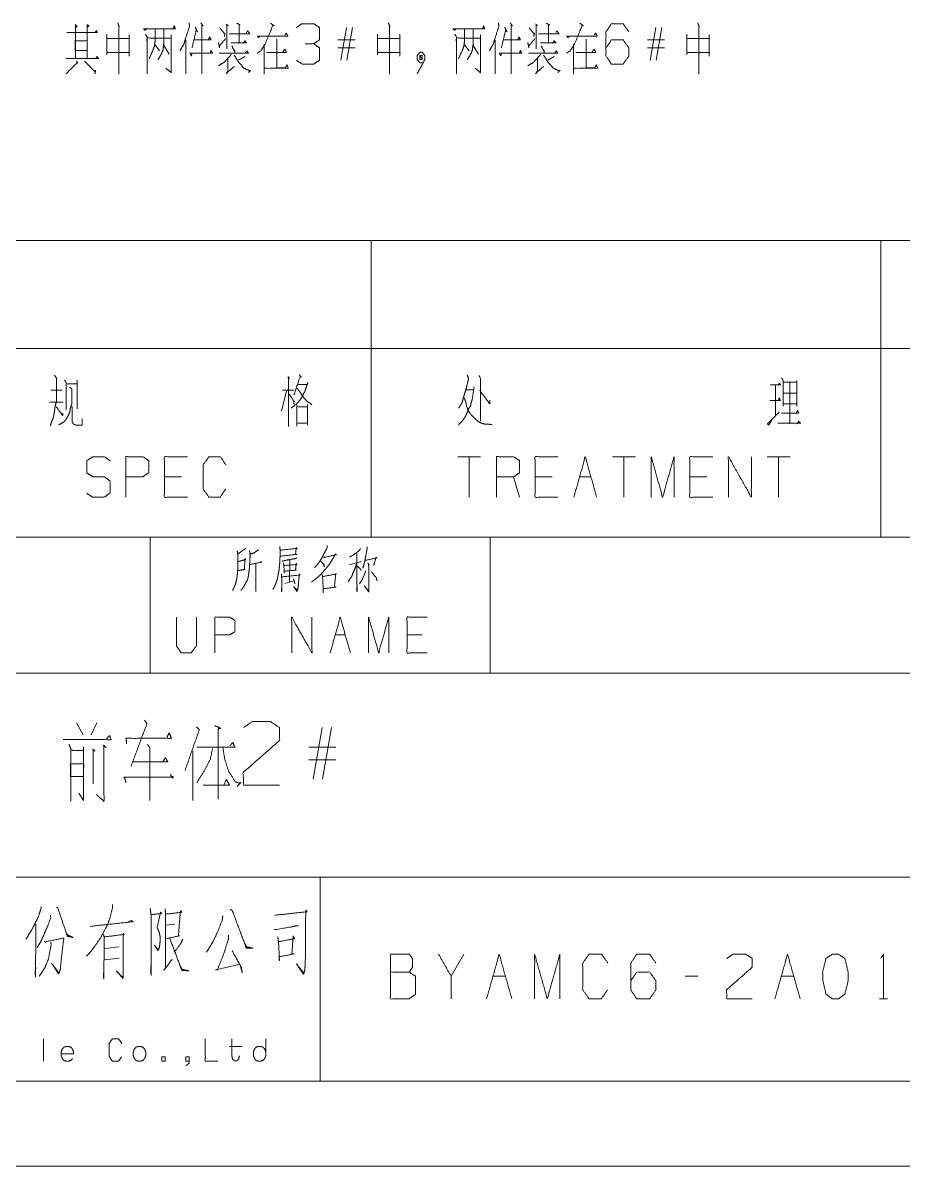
# Model space of a CAD drawing. Header units: millimetres. Extents: x 0 to 420, y 0 to 297.
# Drawn here: x 317.5 to 369.3, y 0 to 67.3 of the extents above; entities that cross this region are included whole.
import ezdxf

# ---------------------------------------------------------------- set-up
doc = ezdxf.new("R2010")
doc.units = ezdxf.units.MM
doc.layers.add('101', color=7, linetype='Continuous', true_color=0xffffff)

msp = doc.modelspace()

# ---------------------------------------------------------------- linework, layer by layer
at = {"layer": '101', "color": 72, "linetype": 'Continuous', "lineweight": 18}
for p, q in [((336.21, 65.07), (336.546, 66.995)), ((336.899, 66.995), (336.564, 65.07)), ((354.422, 65.07), (354.758, 66.995)), ((355.111, 66.995), (354.775, 65.07)), ((325.287, 65.97), (325.552, 65.62)), ((325.782, 65.97), (326.118, 65.42)), ((327.087, 66.245), (327.087, 64.27)), ((337.059, 66.27), (336.051, 66.27)), ((343.499, 65.97), (343.764, 65.62)), ((343.994, 65.97), (344.33, 65.42)), ((345.298, 66.245), (345.298, 64.27)), ((355.27, 66.27), (354.263, 66.27)), ((330.565, 65.295), (330.194, 65.07)), ((337.059, 65.795), (336.051, 65.795)), ((348.777, 65.295), (348.406, 65.07)), ((355.27, 65.795), (354.263, 65.795)), ((313, 54.463), (338, 54.463)), ((338, 54.463), (338, 48.113)), ((338, 54.463), (368, 54.463)), ((368, 54.463), (368, 48.113)), ((368, 54.463), (415, 54.463)), ((313, 48.113), (338, 48.113)), ((338, 48.113), (338, 37)), ((338, 48.113), (368, 48.113)), ((368, 48.113), (368, 37)), ((368, 48.113), (415, 48.113)), ((320.102, 46.025), (320.703, 46.025)), ((320.703, 46.25), (320.703, 44.55)), ((361.813, 45.95), (361.813, 44.125)), ((319.147, 45.65), (319.819, 45.65)), ((333.018, 45.6), (332.735, 44.45)), ((343.601, 45.675), (344.025, 45.675)), ((362.255, 45.475), (363.032, 45.475)), ((319.059, 44.95), (319.872, 44.95)), ((344.449, 41.737), (343.106, 41.737)), ((343.778, 41.737), (343.778, 39.362)), ((353.555, 41.737), (352.212, 41.737)), ((352.884, 41.737), (352.884, 39.362)), ((362.661, 41.737), (361.318, 41.737)), ((361.989, 41.737), (361.989, 39.362)), ((326.847, 40.563), (325.839, 40.563)), ((346.726, 39.362), (346.39, 40.563)), ((348.666, 40.563), (347.659, 40.563)), ((350.271, 40.563), (350.943, 40.563)), ((357.772, 40.563), (356.765, 40.563)), ((313, 37), (338, 37)), ((338, 37), (368, 37)), ((368, 37), (415, 37)), ((333.22, 35.666), (333.204, 34.364)), ((336.715, 35.379), (337.433, 35.578)), ((332.923, 34.275), (333.469, 34.43)), ((335.887, 31.261), (336.48, 31.261)), ((341.006, 31.261), (340.116, 31.261)), ((320.66, 26.078), (321.05, 25.369)), ((321.857, 26.078), (321.523, 25.369)), ((334.583, 22.771), (335.112, 25.802)), ((335.668, 25.802), (335.14, 22.771)), ((327.496, 24.424), (327.496, 21.511)), ((335.919, 24.66), (334.332, 24.66)), ((335.919, 23.912), (334.332, 23.912)), ((326.333, 22.81), (326.194, 23.086)), ((329.473, 22.731), (329.334, 22.416)), ((320.8, 21.944), (321.078, 21.511)), ((323.853, 14.454), (323.658, 14.35)), ((326.437, 14.247), (325.925, 14.178)), ((323.17, 12.901), (322.316, 12.798)), ((322.316, 12.142), (323.17, 12.246)), ((343.454, 12.469), (342.712, 11.172)), ((345.17, 11.172), (345.912, 11.172)), ((357.227, 11.172), (356.485, 11.172)), ((362.142, 11.172), (362.884, 11.172)), ((367.936, 9.847), (368.405, 9.847)), ((318.712, 7.499), (318.712, 6.174)), ((329.656, 7.043), (330.387, 7.043))]:
    msp.add_line(p, q, dxfattribs=at)
at = {"layer": '101', "color": 133, "linetype": 'Continuous', "lineweight": 18}
for p, q in [((235, 37), (415, 37)), ((325, 37), (325, 29)), ((345, 37), (345, 29)), ((235, 29), (415, 29)), ((285, 17), (394, 17)), ((335, 17), (335, 5)), ((25, 5), (415, 5)), ((235, 5), (415, 5)), ((0, 0), (420, 0))]:
    msp.add_line(p, q, dxfattribs=at)
at = {"layer": '101', "color": 72, "linetype": 'Continuous', "lineweight": 18}
for points, knots in [([(323.082, 67.27), (323.17, 67.045), (323.152, 67.095), (323.152, 64.245), (323.152, 65.52), (322.481, 65.52), (323.753, 65.52), (323.753, 65.32), (323.753, 66.595), (323.753, 66.345), (322.445, 66.345), (322.445, 66.595), (322.445, 65.395)], [0, 0, 0.022285, 0.027175, 0.289921, 0.407465, 0.469386, 0.586709, 0.605148, 0.722692, 0.74574, 0.866322, 0.88937, 1, 1]), ([(327.281, 67.27), (327.316, 67.095), (327.069, 66.32), (326.981, 66.02), (326.874, 65.845), (326.751, 65.62)], [0, 0, 0.101081, 0.561696, 0.738764, 0.854623, 1, 1]), ([(327.97, 67.27), (328.112, 67.095), (328.041, 67.17), (328.041, 64.27)], [0, 0, 0.069698, 0.101626, 1, 1]), ([(339.017, 67.27), (339.105, 67.045), (339.088, 67.095), (339.088, 64.245), (339.088, 65.52), (338.416, 65.52), (339.689, 65.52), (339.689, 65.32), (339.689, 66.595), (339.689, 66.345), (338.381, 66.345), (338.381, 66.595), (338.381, 65.395)], [0, 0, 0.022285, 0.027175, 0.289921, 0.407465, 0.469386, 0.586709, 0.605148, 0.722692, 0.74574, 0.866322, 0.88937, 1, 1]), ([(345.493, 67.27), (345.528, 67.095), (345.281, 66.32), (345.192, 66.02), (345.086, 65.845), (344.963, 65.62)], [0, 0, 0.101081, 0.561696, 0.738764, 0.854623, 1, 1]), ([(346.182, 67.27), (346.324, 67.095), (346.253, 67.17), (346.253, 64.27)], [0, 0, 0.069698, 0.10163, 1, 1]), ([(357.229, 67.27), (357.317, 67.045), (357.299, 67.095), (357.299, 64.245), (357.299, 65.52), (356.628, 65.52), (357.9, 65.52), (357.9, 65.32), (357.9, 66.595), (357.9, 66.345), (356.592, 66.345), (356.592, 66.595), (356.592, 65.395)], [0, 0, 0.022286, 0.027176, 0.289922, 0.407467, 0.469385, 0.586709, 0.605148, 0.722692, 0.74574, 0.866322, 0.88937, 1, 1]), ([(320.575, 67.17), (320.699, 67.07), (320.593, 66.97), (320.593, 67.17), (320.593, 65.17), (320.593, 66.695), (320.08, 66.695), (321.901, 66.695), (321.282, 66.695), (321.282, 67.145), (321.282, 65.17), (321.282, 66.22), (320.575, 66.22), (320.575, 65.645), (321.282, 65.645), (321.282, 65.17), (320.045, 65.17), (321.954, 65.17), (321.866, 65.295), (321.777, 65.17)], [0, 0, 0.009717, 0.01862, 0.030835, 0.152988, 0.246129, 0.277435, 0.388626, 0.426409, 0.453893, 0.574519, 0.638649, 0.681831, 0.71695, 0.760132, 0.789143, 0.864711, 0.9813, 0.99065, 1, 1]), ([(321.3, 67.02), (321.388, 67.095), (321.282, 67.17)], [0, 0, 0.471562, 1, 1]), ([(321.742, 66.695), (321.83, 66.82), (321.883, 66.695)], [0, 0, 0.529947, 1, 1]), ([(324.775, 66.945), (324.704, 66.82), (324.616, 66.92), (326.472, 66.92), (326.419, 67.095), (326.348, 66.92)], [0, 0, 0.057338, 0.110625, 0.851628, 0.924638, 1, 1]), ([(325.287, 66.92), (325.287, 66.195), (325.252, 65.92), (325.146, 65.62), (324.934, 65.17)], [0, 0, 0.398805, 0.551319, 0.726349, 1, 1]), ([(325.8, 66.92), (325.8, 66.145), (325.782, 65.92), (325.747, 65.645), (325.641, 65.42), (325.446, 65.095)], [0, 0, 0.406733, 0.525181, 0.670694, 0.80124, 1, 1]), ([(327.652, 67.02), (327.776, 66.745), (327.705, 66.845), (327.458, 65.795)], [0, 0, 0.200664, 0.282162, 1, 1]), ([(329.098, 66.97), (329.398, 66.595), (329.398, 66.67), (329.363, 66.47)], [0, 0, 0.633426, 0.732286, 1, 1]), ([(329.469, 67.195), (329.593, 67.095), (329.504, 67.17), (329.504, 65.745)], [0, 0, 0.093582, 0.161769, 1, 1]), ([(329.646, 66.62), (330.848, 66.62), (330.742, 66.795), (330.653, 66.695)], [0, 0, 0.78047, 0.913343, 1, 1]), ([(330.105, 67.245), (330.3, 67.145), (330.229, 67.17), (330.229, 66.095), (329.752, 66.095), (330.671, 66.095), (330.565, 66.22), (330.477, 66.07)], [0, 0, 0.07046, 0.094625, 0.441063, 0.594863, 0.891065, 0.943895, 1, 1]), ([(331.463, 66.495), (331.374, 66.395), (331.304, 66.495), (333.089, 66.495), (333.018, 66.67), (332.912, 66.545)], [0, 0, 0.055749, 0.106913, 0.852677, 0.931522, 1, 1]), ([(332.081, 67.245), (332.293, 67.095), (332.223, 67.145), (331.763, 66.02), (331.586, 65.745), (331.498, 65.62), (331.304, 65.495)], [0, 0, 0.114304, 0.152401, 0.687105, 0.830938, 0.898298, 1, 1]), ([(334.623, 66.045), (334.959, 66.27), (334.959, 66.995), (334.623, 67.22), (333.934, 67.22), (333.598, 66.995)], [0, 0, 0.153877, 0.429855, 0.583732, 0.846129, 1, 1]), ([(342.987, 66.945), (342.916, 66.82), (342.827, 66.92), (344.683, 66.92), (344.63, 67.095), (344.56, 66.92)], [0, 0, 0.057342, 0.110625, 0.851629, 0.92464, 1, 1]), ([(343.499, 66.92), (343.499, 66.195), (343.464, 65.92), (343.358, 65.62), (343.146, 65.17)], [0, 0, 0.398804, 0.551317, 0.72635, 1, 1]), ([(344.012, 66.92), (344.012, 66.145), (343.994, 65.92), (343.959, 65.645), (343.853, 65.42), (343.658, 65.095)], [0, 0, 0.406735, 0.525183, 0.670698, 0.801239, 1, 1]), ([(345.864, 67.02), (345.988, 66.745), (345.917, 66.845), (345.67, 65.795)], [0, 0, 0.200661, 0.282152, 1, 1]), ([(347.31, 66.97), (347.61, 66.595), (347.61, 66.67), (347.575, 66.47)], [0, 0, 0.63342, 0.732281, 1, 1]), ([(347.681, 67.195), (347.805, 67.095), (347.716, 67.17), (347.716, 65.745)], [0, 0, 0.093582, 0.161769, 1, 1]), ([(347.858, 66.62), (349.06, 66.62), (348.953, 66.795), (348.865, 66.695)], [0, 0, 0.780469, 0.913353, 1, 1]), ([(348.317, 67.245), (348.512, 67.145), (348.441, 67.17), (348.441, 66.095), (347.964, 66.095), (348.883, 66.095), (348.777, 66.22), (348.688, 66.07)], [0, 0, 0.070461, 0.094626, 0.441066, 0.594867, 0.891065, 0.943891, 1, 1]), ([(349.675, 66.495), (349.586, 66.395), (349.515, 66.495), (351.301, 66.495), (351.23, 66.67), (351.124, 66.545)], [0, 0, 0.055742, 0.106912, 0.852678, 0.931523, 1, 1]), ([(350.293, 67.245), (350.505, 67.095), (350.435, 67.145), (349.975, 66.02), (349.798, 65.745), (349.71, 65.62), (349.515, 65.495)], [0, 0, 0.114309, 0.152407, 0.687099, 0.83094, 0.898299, 1, 1]), ([(351.827, 65.795), (352.145, 66.27), (352.835, 66.27), (353.171, 65.795), (353.171, 65.32), (352.835, 64.845), (352.145, 64.845), (351.827, 65.32), (351.827, 66.745), (352.145, 67.22), (352.835, 67.22), (353.171, 66.745)], [0, 0, 0.076964, 0.169761, 0.248073, 0.312019, 0.39033, 0.483127, 0.560092, 0.751927, 0.828891, 0.921689, 1, 1]), ([(324.722, 66.595), (324.81, 66.445), (324.81, 64.27), (324.81, 66.37), (326.224, 66.37), (326.224, 66.545), (326.224, 64.345), (325.924, 64.595)], [0, 0, 0.020176, 0.272233, 0.515598, 0.679466, 0.699746, 0.954701, 1, 1]), ([(327.581, 66.27), (328.571, 66.27), (328.501, 66.445), (328.412, 66.27)], [0, 0, 0.720068, 0.857373, 1, 1]), ([(329.01, 66.12), (329.08, 65.795), (329.063, 65.895), (329.434, 66.345)], [0, 0, 0.326885, 0.426689, 1, 1]), ([(331.71, 66.02), (331.71, 64.245), (331.71, 64.595), (333.124, 64.595), (333.054, 64.795), (332.947, 64.62), (332.453, 64.62), (332.453, 66.32), (332.453, 65.52), (331.834, 65.52), (333.018, 65.52), (332.93, 65.72), (332.806, 65.57)], [0, 0, 0.193638, 0.23182, 0.386077, 0.409219, 0.431541, 0.48553, 0.670986, 0.758259, 0.825746, 0.954934, 0.978787, 1, 1]), ([(333.616, 65.07), (333.934, 64.845), (334.623, 64.845), (334.959, 65.07), (334.959, 65.795), (334.623, 66.045), (334.11, 66.045)], [0, 0, 0.124118, 0.343684, 0.472445, 0.703377, 0.836734, 1, 1]), ([(342.933, 66.595), (343.022, 66.445), (343.022, 64.27), (343.022, 66.37), (344.436, 66.37), (344.436, 66.545), (344.436, 64.345), (344.135, 64.595)], [0, 0, 0.020177, 0.272235, 0.515601, 0.679467, 0.699747, 0.954702, 1, 1]), ([(345.793, 66.27), (346.783, 66.27), (346.712, 66.445), (346.624, 66.27)], [0, 0, 0.720073, 0.857382, 1, 1]), ([(347.221, 66.12), (347.292, 65.795), (347.274, 65.895), (347.646, 66.345)], [0, 0, 0.32689, 0.426693, 1, 1]), ([(349.922, 66.02), (349.922, 64.245), (349.922, 64.595), (351.336, 64.595), (351.265, 64.795), (351.159, 64.62), (350.664, 64.62), (350.664, 66.32), (350.664, 65.52), (350.046, 65.52), (351.23, 65.52), (351.142, 65.72), (351.018, 65.57)], [0, 0, 0.193638, 0.23182, 0.386075, 0.409217, 0.431539, 0.485528, 0.670984, 0.758258, 0.825745, 0.954933, 0.978787, 1, 1]), ([(327.458, 65.495), (327.422, 65.32), (327.334, 65.495), (328.66, 65.495), (328.571, 65.645), (328.536, 65.52)], [0, 0, 0.08908, 0.186898, 0.848316, 0.935186, 1, 1]), ([(329.77, 65.42), (329.487, 65.095), (329.345, 64.945), (329.01, 64.745)], [0, 0, 0.41916, 0.619706, 1, 1]), ([(329.063, 65.495), (330.777, 65.495), (330.689, 65.62), (330.6, 65.52)], [0, 0, 0.856802, 0.933303, 1, 1]), ([(329.805, 65.92), (329.946, 65.62), (329.982, 65.67), (329.982, 65.52)], [0, 0, 0.610903, 0.723696, 1, 1]), ([(329.946, 65.37), (330.194, 64.97), (330.494, 64.62), (330.848, 64.445), (330.918, 64.47), (330.777, 64.345)], [0, 0, 0.295853, 0.586009, 0.834108, 0.881285, 1, 1]), ([(341.011, 64.92), (340.869, 64.92), (340.71, 65.12), (340.71, 65.345), (340.869, 65.545), (341.011, 65.545), (341.17, 65.345), (341.17, 65.12), (340.71, 64.27)], [0, 0, 0.057349, 0.160988, 0.252238, 0.355879, 0.413228, 0.516869, 0.608119, 1, 1]), ([(340.869, 65.12), (341.011, 65.12), (340.869, 65.345), (340.869, 65.12)], [0, 0, 0.223692, 0.644074, 1, 1]), ([(341.011, 65.12), (341.011, 65.345), (340.869, 65.345)], [0, 0, 0.61407, 1, 1]), ([(345.67, 65.495), (345.634, 65.32), (345.546, 65.495), (346.871, 65.495), (346.783, 65.645), (346.748, 65.52)], [0, 0, 0.089079, 0.1869, 0.848318, 0.935187, 1, 1]), ([(347.981, 65.42), (347.699, 65.095), (347.557, 64.945), (347.221, 64.745)], [0, 0, 0.419152, 0.619695, 1, 1]), ([(347.274, 65.495), (348.989, 65.495), (348.9, 65.62), (348.812, 65.52)], [0, 0, 0.856805, 0.933302, 1, 1]), ([(348.017, 65.92), (348.158, 65.62), (348.193, 65.67), (348.193, 65.52)], [0, 0, 0.610903, 0.723696, 1, 1]), ([(348.158, 65.37), (348.406, 64.97), (348.706, 64.62), (349.06, 64.445), (349.13, 64.47), (348.989, 64.345)], [0, 0, 0.295858, 0.586003, 0.834112, 0.881276, 1, 1]), ([(320.664, 65.02), (320.734, 64.895), (320.717, 64.945), (320.045, 64.27)], [0, 0, 0.124997, 0.171159, 1, 1]), ([(321.123, 65.02), (321.777, 64.37), (321.777, 64.495), (321.742, 64.27)], [0, 0, 0.723286, 0.82134, 1, 1]), ([(329.575, 65.17), (329.575, 64.445), (329.469, 64.27), (329.946, 64.72)], [0, 0, 0.457252, 0.586312, 1, 1]), ([(347.787, 65.17), (347.787, 64.445), (347.681, 64.27), (348.158, 64.72)], [0, 0, 0.457244, 0.58631, 1, 1]), ([(319.359, 46.55), (319.483, 46.35), (319.483, 45), (319.395, 44.7), (319.359, 44.375), (319.289, 44.025), (319.2, 43.825), (319.112, 43.55)], [0, 0, 0.076125, 0.513098, 0.614331, 0.720148, 0.835726, 0.906504, 1, 1]), ([(333.089, 46.45), (333.195, 46.35), (333.142, 46.425), (333.142, 43.525), (333.142, 45.65), (332.788, 45.65), (333.442, 45.65)], [0, 0, 0.023247, 0.037896, 0.500409, 0.839319, 0.895699, 1, 1]), ([(333.778, 46.575), (333.884, 46.425), (333.814, 46.45), (333.46, 45.375)], [0, 0, 0.132126, 0.186059, 1, 1]), ([(343.654, 46.55), (343.742, 46.325), (343.654, 46), (343.619, 45.825), (343.548, 45.6), (343.477, 45.35), (343.407, 45.125), (343.354, 44.925), (343.265, 44.775), (343.159, 44.6)], [0, 0, 0.116541, 0.278918, 0.364993, 0.478696, 0.603951, 0.71766, 0.817412, 0.901346, 1, 1]), ([(344.361, 46.525), (344.432, 46.35), (344.432, 43.825)], [0, 0, 0.06955, 1, 1]), ([(320.261, 45.825), (320.385, 45.725), (320.385, 44.85), (320.296, 44.6), (320.261, 44.375), (320.19, 44.2), (320.049, 43.95), (319.907, 43.775), (319.624, 43.625)], [0, 0, 0.062435, 0.405831, 0.509895, 0.599279, 0.673351, 0.786072, 0.874364, 1, 1]), ([(319.96, 46.25), (320.049, 46.1), (320.049, 44.5)], [0, 0, 0.098129, 1, 1]), ([(333.708, 46), (334.255, 46), (334.273, 46.1), (334.114, 45.625), (333.884, 45.175), (333.619, 44.85), (333.301, 44.6)], [0, 0, 0.220966, 0.26192, 0.463932, 0.667691, 0.836831, 1, 1]), ([(333.637, 45.775), (333.814, 45.55), (334.008, 45.25), (334.185, 45.05), (334.503, 44.8)], [0, 0, 0.21756, 0.48939, 0.692342, 1, 1]), ([(344.06, 45.85), (343.954, 45.125), (343.884, 44.9), (343.848, 44.725), (343.742, 44.55), (343.654, 44.35), (343.601, 44.2), (343.477, 44), (343.371, 43.85), (343.141, 43.625)], [0, 0, 0.296653, 0.392139, 0.46442, 0.547269, 0.635793, 0.700209, 0.795421, 0.869798, 1, 1]), ([(361.495, 45.975), (362.096, 45.975), (362.025, 46.075), (361.989, 45.95)], [0, 0, 0.704243, 0.847777, 1, 1]), ([(362.166, 46.375), (362.255, 46.225), (362.255, 44.725), (362.255, 44.85), (363.068, 44.85), (363.068, 44.725), (363.068, 46.225), (363.068, 46.125), (362.255, 46.125), (362.643, 46.125), (362.643, 43.725), (361.936, 43.725), (363.28, 43.725), (363.191, 43.775), (363.174, 43.825), (363.068, 43.675)], [0, 0, 0.016856, 0.162098, 0.174201, 0.252928, 0.265031, 0.410272, 0.419955, 0.498682, 0.536334, 0.76872, 0.837175, 0.967244, 0.977077, 0.982211, 1, 1]), ([(333.177, 45.425), (333.478, 44.95), (333.478, 45.025), (333.442, 44.825)], [0, 0, 0.668993, 0.75826, 1, 1]), ([(343.477, 45.2), (343.548, 45.025), (343.601, 44.825), (343.636, 44.65), (343.813, 44.3), (343.901, 44.2), (344.149, 43.95), (344.29, 43.825), (344.467, 43.725), (344.714, 43.65), (344.944, 43.65), (345.121, 43.625)], [0, 0, 0.075192, 0.15762, 0.228747, 0.384949, 0.438119, 0.578251, 0.653441, 0.734337, 0.837345, 0.928883, 1, 1]), ([(344.396, 45.65), (344.98, 44.85), (344.98, 45.075)], [0, 0, 0.814824, 1, 1]), ([(361.477, 45.05), (362.096, 45.05), (362.025, 45.2), (361.989, 45.075)], [0, 0, 0.676561, 0.857934, 1, 1]), ([(319.465, 44.7), (319.819, 44.175), (319.872, 44.225), (319.731, 44.325)], [0, 0, 0.720064, 0.802978, 1, 1]), ([(320.402, 44.7), (320.402, 43.775), (320.491, 43.65), (320.632, 43.6), (320.985, 43.6), (320.985, 43.975)], [0, 0, 0.472764, 0.551003, 0.627661, 0.808338, 1, 1]), ([(333.619, 44.8), (333.619, 43.55), (333.619, 43.725), (334.255, 43.725), (334.255, 43.6), (334.255, 44.8), (334.255, 44.675), (333.69, 44.675)], [0, 0, 0.306605, 0.34953, 0.505604, 0.536265, 0.830605, 0.861265, 1, 1]), ([(362.166, 44.3), (363.174, 44.3), (363.103, 44.475), (363.032, 44.325)], [0, 0, 0.739673, 0.878255, 1, 1]), ([(361.565, 43.85), (361.406, 43.6), (361.336, 43.675), (362.025, 44.375)], [0, 0, 0.214427, 0.289033, 1, 1]), ([(321.269, 39.588), (321.604, 39.362), (322.294, 39.362), (322.63, 39.613), (322.63, 40.313), (322.294, 40.563), (321.622, 40.563), (321.269, 40.788), (321.269, 41.513), (321.622, 41.737), (322.294, 41.737), (322.63, 41.513)], [0, 0, 0.068037, 0.184055, 0.25452, 0.372335, 0.4428, 0.555844, 0.626371, 0.748393, 0.81892, 0.931964, 1, 1]), ([(323.563, 39.362), (323.563, 41.737), (324.57, 41.737), (324.906, 41.513), (324.906, 40.788), (324.553, 40.563), (323.563, 40.563)], [0, 0, 0.401147, 0.571311, 0.639588, 0.762044, 0.832821, 1, 1]), ([(327.183, 39.362), (325.839, 39.362), (325.839, 41.737), (327.183, 41.737)], [0, 0, 0.26539, 0.73461, 1, 1]), ([(329.441, 39.838), (329.106, 39.362), (328.452, 39.362), (328.116, 39.838), (328.116, 41.263), (328.452, 41.737), (329.123, 41.737), (329.459, 41.263)], [0, 0, 0.114568, 0.243366, 0.357936, 0.638584, 0.753154, 0.885433, 1, 1]), ([(345.383, 39.362), (345.383, 41.737), (346.39, 41.737), (346.726, 41.513), (346.726, 40.788), (346.39, 40.563), (345.383, 40.563)], [0, 0, 0.400951, 0.571036, 0.639278, 0.761673, 0.829915, 1, 1]), ([(349.002, 39.362), (347.659, 39.362), (347.659, 41.737), (349.002, 41.737)], [0, 0, 0.26539, 0.73461, 1, 1]), ([(349.935, 39.362), (350.607, 41.737), (351.279, 39.362)], [0, 0, 0.499999, 1, 1]), ([(354.488, 39.362), (354.488, 41.737), (355.16, 39.362), (355.832, 41.737), (355.832, 39.362)], [0, 0, 0.245192, 0.500001, 0.754808, 1, 1]), ([(358.108, 39.362), (356.765, 39.362), (356.765, 41.737), (358.108, 41.737)], [0, 0, 0.26539, 0.73461, 1, 1]), ([(359.041, 39.362), (359.041, 41.737), (360.385, 39.362), (360.385, 41.737)], [0, 0, 0.317574, 0.682426, 1, 1]), ([(330.629, 36.351), (330.566, 36.307), (330.145, 36.02), (330.114, 36.196), (330.161, 36.02), (330.161, 35.446), (330.145, 35.092), (330.129, 34.849), (330.098, 34.606), (330.051, 34.386), (329.989, 34.165), (329.911, 34.01), (329.848, 33.878)], [0, 0, 0.024363, 0.186803, 0.243942, 0.302154, 0.485024, 0.597668, 0.675195, 0.753199, 0.825098, 0.89819, 0.953346, 1, 1]), ([(332.626, 36.461), (332.642, 36.262), (332.642, 35.909), (332.626, 35.578), (332.611, 35.357), (332.58, 35.07), (332.533, 34.827), (332.486, 34.562), (332.424, 34.364), (332.346, 34.165), (332.221, 33.922)], [0, 0, 0.076503, 0.212087, 0.33934, 0.424292, 0.535105, 0.630037, 0.733301, 0.813245, 0.895183, 1, 1]), ([(332.673, 36.24), (333.641, 36.351), (333.594, 36.395), (333.548, 35.998), (333.626, 35.998), (332.658, 35.887)], [0, 0, 0.39108, 0.416924, 0.577585, 0.60892, 1, 1]), ([(335.42, 36.527), (335.405, 36.373), (335.217, 36.02), (335.108, 35.799), (334.983, 35.6), (334.827, 35.379), (334.671, 35.225)], [0, 0, 0.101774, 0.363754, 0.525154, 0.678922, 0.85608, 1, 1]), ([(337.371, 36.351), (337.34, 36.262), (337.137, 36.086), (336.918, 35.931), (336.731, 35.843)], [0, 0, 0.111856, 0.433088, 0.752703, 1, 1]), ([(337.777, 36.439), (337.761, 36.329), (337.683, 35.865), (337.621, 35.556), (337.511, 35.181)], [0, 0, 0.086565, 0.451629, 0.696477, 1, 1]), ([(330.192, 35.026), (330.223, 35.048), (330.582, 35.114), (330.535, 35.092), (330.582, 35.777), (330.613, 35.688), (330.176, 35.578)], [0, 0, 0.022681, 0.239273, 0.269981, 0.676983, 0.732557, 1, 1]), ([(331.363, 36.262), (331.113, 36.086), (330.879, 36.02), (330.847, 36.196), (330.879, 35.931), (330.863, 35.666), (330.847, 35.379), (330.832, 35.136), (330.801, 34.916), (330.769, 34.673), (330.723, 34.496), (330.645, 34.364), (330.566, 34.209), (330.488, 34.077), (330.41, 33.966), (330.332, 33.878)], [0, 0, 0.096319, 0.172937, 0.229415, 0.313416, 0.396985, 0.487495, 0.564125, 0.634336, 0.711437, 0.768975, 0.817388, 0.871906, 0.920319, 0.962889, 1, 1]), ([(333.626, 35.799), (333.579, 35.755), (333.188, 35.688), (332.97, 35.644), (332.767, 35.6)], [0, 0, 0.07226, 0.516589, 0.766867, 1, 1]), ([(335.202, 35.843), (335.248, 35.821), (335.951, 35.975), (335.904, 36.02), (335.779, 35.799), (335.639, 35.556), (335.498, 35.357), (335.342, 35.158), (335.17, 34.96), (334.983, 34.761), (334.78, 34.584), (334.624, 34.474), (334.499, 34.364)], [0, 0, 0.017093, 0.254607, 0.275864, 0.359629, 0.452278, 0.53264, 0.616084, 0.70281, 0.792986, 0.881828, 0.944963, 1, 1]), ([(337.152, 36.02), (337.168, 34.275), (337.184, 33.79), (337.152, 33.878), (337.168, 34.077)], [0, 0, 0.691283, 0.883884, 0.921006, 1, 1]), ([(337.652, 35.644), (338.354, 35.799), (338.292, 35.821), (338.151, 35.335)], [0, 0, 0.557066, 0.608364, 1, 1]), ([(330.863, 35.401), (331.566, 35.534), (331.519, 35.556), (331.441, 35.512)], [0, 0, 0.834819, 0.895271, 1, 1]), ([(331.222, 35.446), (331.222, 33.812), (331.207, 33.922), (331.222, 34.099)], [0, 0, 0.849783, 0.907772, 1, 1]), ([(332.845, 35.49), (332.861, 35.335), (332.892, 34.894), (332.876, 35.004), (333.61, 35.07), (333.548, 35.07), (333.594, 35.468), (333.626, 35.401), (332.861, 35.335)], [0, 0, 0.056492, 0.217482, 0.258029, 0.525926, 0.548635, 0.694164, 0.720796, 1, 1]), ([(335.03, 35.6), (335.061, 35.578), (335.233, 35.379), (335.248, 35.269), (335.186, 35.423)], [0, 0, 0.066028, 0.519581, 0.712132, 1, 1]), ([(337.152, 35.468), (337.059, 35.181), (336.949, 34.938), (336.856, 34.695), (336.762, 34.562), (336.653, 34.386)], [0, 0, 0.251918, 0.474135, 0.691326, 0.826694, 1, 1]), ([(337.168, 35.313), (337.371, 35.136), (337.418, 35.048)], [0, 0, 0.729109, 1, 1]), ([(337.668, 35.026), (337.652, 34.916), (337.48, 34.518), (337.309, 34.253)], [0, 0, 0.129619, 0.632946, 1, 1]), ([(337.808, 35.49), (337.886, 35.379), (337.855, 35.401), (337.87, 34.231), (337.87, 33.944), (337.855, 33.79), (337.605, 34.143), (337.855, 33.834)], [0, 0, 0.051678, 0.066298, 0.513635, 0.623349, 0.682727, 0.848098, 1, 1]), ([(332.72, 34.849), (332.736, 34.651), (332.751, 34.143), (332.736, 33.812), (332.72, 33.9), (332.751, 34.121)], [0, 0, 0.147471, 0.523364, 0.768667, 0.835021, 1, 1]), ([(332.751, 34.673), (333.813, 34.783), (333.782, 34.849), (333.766, 34.739), (333.719, 34.231), (333.704, 34.032), (333.641, 33.812), (333.438, 34.099), (333.657, 33.878)], [0, 0, 0.374083, 0.399749, 0.43883, 0.61759, 0.687458, 0.767887, 0.891105, 1, 1]), ([(333.423, 34.562), (333.485, 34.386), (333.516, 34.253)], [0, 0, 0.579215, 1, 1]), ([(335.108, 34.805), (335.139, 34.739), (335.17, 34.187), (335.186, 34.121), (335.186, 33.723), (335.17, 33.9), (335.17, 33.966), (335.935, 34.077), (335.842, 34.077), (335.92, 34.894), (335.951, 34.849), (335.904, 34.827), (335.155, 34.695)], [0, 0, 0.018828, 0.160986, 0.178485, 0.280676, 0.326272, 0.343303, 0.542024, 0.566111, 0.777126, 0.791033, 0.804348, 1, 1]), ([(338.027, 34.96), (338.308, 34.606), (338.354, 34.43)], [0, 0, 0.711821, 1, 1]), ([(326.539, 32.299), (326.539, 30.621), (326.82, 30.202), (327.413, 30.202), (327.725, 30.621), (327.725, 32.299)], [0, 0, 0.337151, 0.438599, 0.557782, 0.662849, 1, 1]), ([(328.802, 30.202), (328.802, 32.299), (329.691, 32.299), (329.988, 32.1), (329.988, 31.46), (329.676, 31.261), (328.802, 31.261)], [0, 0, 0.401145, 0.571312, 0.639588, 0.762043, 0.832818, 1, 1]), ([(333.328, 30.202), (333.328, 32.299), (334.514, 30.202), (334.514, 32.299)], [0, 0, 0.317574, 0.682426, 1, 1]), ([(337.853, 30.202), (337.853, 32.299), (338.447, 30.202), (339.04, 32.299), (339.04, 30.202)], [0, 0, 0.245192, 0.5, 0.754808, 1, 1]), ([(341.303, 30.202), (340.116, 30.202), (340.116, 32.299), (341.303, 32.299)], [0, 0, 0.265389, 0.734611, 1, 1]), ([(324.663, 26.235), (324.802, 26.038), (323.856, 23.519)], [0, 0, 0.082206, 1, 1]), ([(327.719, 25.842), (327.886, 25.684), (327.051, 23.283)], [0, 0, 0.082802, 1, 1]), ([(328.805, 25.92), (329.139, 25.763), (329, 25.723), (329, 21.59)], [0, 0, 0.079453, 0.110572, 1, 1]), ([(330.497, 25.802), (330.998, 26.157), (332.083, 26.157), (332.612, 25.802), (332.612, 25.054), (330.469, 23.164), (330.497, 22.416), (332.612, 22.416)], [0, 0, 0.069692, 0.192977, 0.265274, 0.350227, 0.674741, 0.759753, 1, 1]), ([(319.881, 25.094), (322.692, 25.094), (322.609, 25.33), (322.414, 25.133)], [0, 0, 0.842005, 0.917046, 1, 1]), ([(323.605, 24.857), (323.577, 25.172), (326.25, 25.172), (326.11, 25.487), (325.971, 25.212)], [0, 0, 0.086832, 0.820652, 0.915214, 1, 1]), ([(327.747, 24.66), (329.974, 24.66), (329.862, 24.936), (329.695, 24.739)], [0, 0, 0.800376, 0.90721, 1, 1]), ([(320.215, 24.818), (320.326, 24.542), (320.326, 21.471), (320.326, 24.464), (321.078, 24.464), (321.078, 24.66), (321.078, 21.511), (321.078, 23.676), (320.299, 23.676), (320.299, 22.928), (321.05, 22.928)], [0, 0, 0.019945, 0.226009, 0.426789, 0.47722, 0.490429, 0.701777, 0.847078, 0.899376, 0.949571, 1, 1]), ([(321.607, 24.542), (321.746, 24.424), (321.635, 24.464), (321.635, 22.495)], [0, 0, 0.080443, 0.132484, 1, 1]), ([(322.219, 24.779), (322.414, 24.621), (322.275, 24.739), (322.275, 21.471), (321.83, 21.865)], [0, 0, 0.058327, 0.100824, 0.861608, 1, 1]), ([(324.83, 24.818), (324.969, 24.621), (324.969, 21.511)], [0, 0, 0.071936, 1, 1]), ([(328.665, 24.582), (328.526, 23.912), (328.164, 23.243), (327.747, 22.574)], [0, 0, 0.306098, 0.646782, 1, 1]), ([(329.278, 24.621), (329.389, 23.912), (329.612, 23.243), (330.002, 22.613), (330.252, 22.534), (330.336, 22.574), (330.113, 22.338)], [0, 0, 0.252325, 0.50043, 0.760973, 0.853337, 0.885812, 1, 1]), ([(323.967, 23.794), (326.027, 23.794), (325.888, 24.031), (325.749, 23.794)], [0, 0, 0.789756, 0.894878, 1, 1]), ([(323.577, 22.574), (323.466, 22.889), (326.361, 22.889), (326.194, 22.968)], [0, 0, 0.097863, 0.945907, 1, 1]), ([(328.109, 22.416), (329.668, 22.416), (329.473, 22.771)], [0, 0, 0.794017, 1, 1]), ([(318.585, 15.282), (318.561, 15.109), (318.39, 14.626), (318.219, 14.281), (318, 13.867), (317.829, 13.591), (317.683, 13.35)], [0, 0, 0.081145, 0.319756, 0.499049, 0.717311, 0.868474, 1, 1]), ([(319.488, 15.247), (319.561, 15.178), (320.122, 13.522), (320.463, 13.453), (320.146, 13.591), (320.049, 13.729)], [0, 0, 0.037082, 0.681737, 0.810185, 0.937687, 1, 1]), ([(322.779, 15.385), (322.779, 15.213), (322.633, 14.626), (322.487, 14.212), (322.34, 13.936), (322.072, 13.419), (321.682, 12.867), (321.414, 12.522), (321.243, 12.349)], [0, 0, 0.049752, 0.224095, 0.350741, 0.440842, 0.608969, 0.803946, 0.929998, 1, 1]), ([(324.998, 15.178), (325.047, 14.764), (325.047, 11.245), (325.023, 11.521), (325.047, 11.832)], [0, 0, 0.092137, 0.86992, 0.931161, 1, 1]), ([(325.071, 14.799), (325.681, 14.868), (325.608, 14.937), (325.413, 14.074), (325.413, 14.005), (325.462, 13.902), (325.535, 13.729), (325.584, 13.488), (325.584, 13.281), (325.559, 13.039), (325.535, 12.867), (325.462, 12.694), (325.242, 13.005), (325.462, 12.729)], [0, 0, 0.163216, 0.189965, 0.42515, 0.443501, 0.473931, 0.523766, 0.589292, 0.644345, 0.7089, 0.755234, 0.805069, 0.906205, 1, 1]), ([(325.876, 15.144), (325.901, 14.833), (325.901, 11.659), (325.803, 11.521), (326.291, 12.177)], [0, 0, 0.069653, 0.779472, 0.817267, 1, 1]), ([(325.925, 14.833), (326.876, 14.937), (326.779, 15.04), (326.657, 13.557), (326.73, 13.557), (325.949, 13.384)], [0, 0, 0.276542, 0.317649, 0.747834, 0.768982, 1, 1]), ([(329.705, 15.109), (329.827, 15.04), (330.656, 12.832), (331.046, 12.832), (330.681, 12.901), (330.534, 13.143)], [0, 0, 0.039541, 0.705114, 0.815247, 0.920312, 1, 1]), ([(332.338, 14.764), (334.216, 14.971), (334.168, 15.075), (334.143, 14.557), (334.143, 12.625), (334.119, 11.866), (334.094, 11.521), (334.046, 11.349), (334.021, 11.28), (333.607, 11.901), (334.021, 11.383)], [0, 0, 0.261649, 0.277493, 0.349233, 0.616764, 0.72192, 0.769813, 0.794637, 0.804771, 0.908172, 1, 1]), ([(318.268, 14.247), (318.244, 11.142), (318.219, 11.418), (318.268, 11.694)], [0, 0, 0.847819, 0.923473, 1, 1]), ([(319.122, 14.764), (319.146, 14.626), (318.927, 14.04), (318.829, 13.833), (318.683, 13.488), (318.536, 13.177), (318.341, 12.867)], [0, 0, 0.067376, 0.36846, 0.478481, 0.658656, 0.823687, 1, 1]), ([(321.462, 14.109), (323.999, 14.385), (323.853, 14.454)], [0, 0, 0.940373, 1, 1]), ([(329.266, 14.73), (329.241, 14.488), (328.973, 13.798), (328.729, 13.281), (328.485, 12.867), (328.315, 12.591)], [0, 0, 0.102841, 0.416511, 0.658903, 0.86249, 1, 1]), ([(332.265, 13.902), (333.729, 14.143), (333.582, 14.143), (333.314, 14.074)], [0, 0, 0.777945, 0.854701, 1, 1]), ([(322.243, 13.626), (322.292, 13.488), (322.267, 11.211), (322.267, 11.004), (322.243, 11.211), (322.267, 11.452)], [0, 0, 0.047497, 0.786427, 0.853598, 0.921235, 1, 1]), ([(322.292, 13.488), (323.414, 13.626), (323.414, 13.695), (323.462, 13.626), (323.414, 13.591), (323.414, 11.176), (323.389, 11.038), (322.999, 11.487), (323.389, 11.107)], [0, 0, 0.224398, 0.238094, 0.254868, 0.266729, 0.746112, 0.77393, 0.891944, 1, 1]), ([(329.607, 13.591), (329.607, 13.384), (329.388, 12.694), (329.412, 12.729), (329.193, 12.142), (328.949, 11.556), (328.851, 11.556), (330.217, 11.866)], [0, 0, 0.05545, 0.249412, 0.26073, 0.428483, 0.598637, 0.624772, 1, 1]), ([(332.509, 13.488), (332.558, 13.074), (332.607, 12.073), (332.582, 12.315), (333.46, 12.487), (333.338, 12.487), (333.411, 13.557), (333.485, 13.384), (332.582, 13.212)], [0, 0, 0.08584, 0.292105, 0.342087, 0.526357, 0.55147, 0.772215, 0.810799, 1, 1]), ([(319.146, 13.177), (319.17, 13.039), (319, 12.177), (318.805, 11.694), (318.634, 11.418), (318.463, 11.176)], [0, 0, 0.064861, 0.471802, 0.712904, 0.863112, 1, 1]), ([(318.756, 13.246), (318.829, 13.177), (318.878, 13.212), (319.902, 13.419), (319.756, 12.073), (319.707, 11.59), (319.634, 11.383), (319.585, 11.314), (319.195, 11.935), (319.609, 11.383)], [0, 0, 0.021075, 0.033595, 0.252602, 0.536206, 0.63793, 0.683936, 0.701643, 0.855333, 1, 1]), ([(326.145, 13.419), (326.852, 11.521), (327.291, 11.487), (326.852, 11.59), (326.754, 11.797)], [0, 0, 0.643821, 0.783835, 0.927246, 1, 1]), ([(326.901, 13.35), (326.828, 13.143), (326.413, 12.591)], [0, 0, 0.241282, 1, 1]), ([(329.827, 12.66), (330.363, 11.694), (330.412, 11.383), (330.315, 11.763)], [0, 0, 0.610117, 0.783655, 1, 1]), ([(339.142, 11.421), (339.142, 12.469), (340.254, 12.469), (340.43, 12.221), (340.43, 11.697), (340.254, 11.421), (339.142, 11.421), (339.142, 9.847), (340.235, 9.847), (340.606, 10.096), (340.606, 11.172), (340.254, 11.421)], [0, 0, 0.115917, 0.238847, 0.272469, 0.330428, 0.366584, 0.489513, 0.663389, 0.784162, 0.833485, 0.952453, 1, 1]), ([(342.712, 9.847), (342.712, 11.172), (341.971, 12.469)], [0, 0, 0.469959, 1, 1]), ([(347.628, 9.847), (347.628, 12.469), (348.37, 9.847), (349.111, 12.469), (349.111, 9.847)], [0, 0, 0.245192, 0.5, 0.754808, 1, 1]), ([(351.92, 10.372), (351.55, 9.847), (350.828, 9.847), (350.457, 10.372), (350.457, 11.945), (350.828, 12.469), (351.569, 12.469), (351.94, 11.945)], [0, 0, 0.114569, 0.243366, 0.357935, 0.638584, 0.753153, 0.885431, 1, 1]), ([(353.286, 10.896), (353.637, 11.421), (354.398, 11.421), (354.769, 10.896), (354.769, 10.372), (354.398, 9.847), (353.637, 9.847), (353.286, 10.372), (353.286, 11.945), (353.637, 12.469), (354.398, 12.469), (354.769, 11.945)], [0, 0, 0.076963, 0.169761, 0.248073, 0.312018, 0.390331, 0.483128, 0.560091, 0.751927, 0.82889, 0.921688, 1, 1]), ([(358.943, 12.221), (359.294, 12.469), (360.055, 12.469), (360.426, 12.221), (360.426, 11.697), (358.923, 10.372), (358.943, 9.847), (360.426, 9.847)], [0, 0, 0.069692, 0.192977, 0.265273, 0.350227, 0.674741, 0.759753, 1, 1]), ([(365.517, 9.847), (365.888, 10.123), (366.083, 10.896), (366.083, 11.421), (365.888, 12.221), (365.517, 12.469), (365.147, 12.469), (364.776, 12.221), (364.581, 11.421), (364.6, 10.896), (364.776, 10.123), (365.147, 9.847), (365.517, 9.847)], [0, 0, 0.06753, 0.183974, 0.260586, 0.380945, 0.446147, 0.500311, 0.565508, 0.685867, 0.762531, 0.878311, 0.945836, 1, 1]), ([(368.014, 12.249), (368.171, 12.469), (368.171, 9.847)], [0, 0, 0.093489, 1, 1]), ([(323.316, 6.436), (323.13, 6.174), (322.769, 6.174), (322.584, 6.436), (322.584, 7.223), (322.769, 7.485), (323.14, 7.485), (323.325, 7.223)], [0, 0, 0.114567, 0.24337, 0.357937, 0.638582, 0.753149, 0.885433, 1, 1]), ([(328.241, 7.485), (328.241, 6.174), (328.983, 6.174)], [0, 0, 0.638728, 1, 1]), ([(330.251, 6.491), (330.202, 6.298), (330.095, 6.188), (329.958, 6.188), (329.841, 6.298), (329.802, 6.491), (329.802, 7.499)], [0, 0, 0.107406, 0.190396, 0.26402, 0.350759, 0.456999, 1, 1]), ([(331.802, 7.485), (331.802, 6.519), (331.743, 6.34), (331.636, 6.215), (331.499, 6.174), (331.373, 6.174), (331.236, 6.215), (331.129, 6.34), (331.07, 6.519), (331.07, 6.712), (331.129, 6.878), (331.236, 7.002), (331.373, 7.043), (331.499, 7.043), (331.636, 7.002), (331.743, 6.878), (331.802, 6.712)], [0, 0, 0.286727, 0.342739, 0.39146, 0.433824, 0.471471, 0.513835, 0.562557, 0.618569, 0.675914, 0.728048, 0.77677, 0.819134, 0.856781, 0.899145, 0.947866, 1, 1]), ([(320.428, 6.34), (320.321, 6.215), (320.185, 6.174), (320.058, 6.174), (319.921, 6.215), (319.814, 6.34), (319.755, 6.519), (319.755, 6.712), (319.814, 6.878), (319.921, 7.002), (320.058, 7.043), (320.185, 7.043), (320.321, 7.002), (320.428, 6.878), (320.487, 6.712), (320.487, 6.616), (319.755, 6.616)], [0, 0, 0.053947, 0.100856, 0.142541, 0.189449, 0.243396, 0.305417, 0.368913, 0.426639, 0.480586, 0.527495, 0.56918, 0.616088, 0.670035, 0.727761, 0.759509, 1, 1]), ([(324.057, 6.34), (324.164, 6.215), (324.301, 6.174), (324.428, 6.174), (324.564, 6.215), (324.672, 6.34), (324.73, 6.519), (324.73, 6.712), (324.672, 6.878), (324.564, 7.002), (324.428, 7.043), (324.301, 7.043), (324.164, 7.002), (324.057, 6.878), (323.998, 6.712), (323.998, 6.519), (324.057, 6.34)], [0, 0, 0.063224, 0.118198, 0.167051, 0.222025, 0.285248, 0.357933, 0.432348, 0.5, 0.563224, 0.618198, 0.667051, 0.722025, 0.785248, 0.8529, 0.927315, 1, 1]), ([(325.686, 6.174), (325.871, 6.174), (325.871, 6.436), (325.686, 6.436), (325.686, 6.174)], [0, 0, 0.207087, 0.5, 0.707087, 1, 1]), ([(327.286, 6.174), (327.1, 6.174), (327.1, 6.436), (327.286, 6.436), (327.286, 6.05), (327.1, 5.912)], [0, 0, 0.148246, 0.357931, 0.506176, 0.815186, 1, 1])]:
    msp.add_open_spline(points, degree=1, knots=knots, dxfattribs=at)
for points in [[(335.591, 30.202), (336.184, 32.299), (336.777, 30.202)], [(344.799, 9.847), (345.541, 12.469), (346.282, 9.847)], [(361.772, 9.847), (362.513, 12.469), (363.255, 9.847)]]:
    msp.add_open_spline(points, degree=1, dxfattribs=at)

doc.saveas('drawing.dxf')
